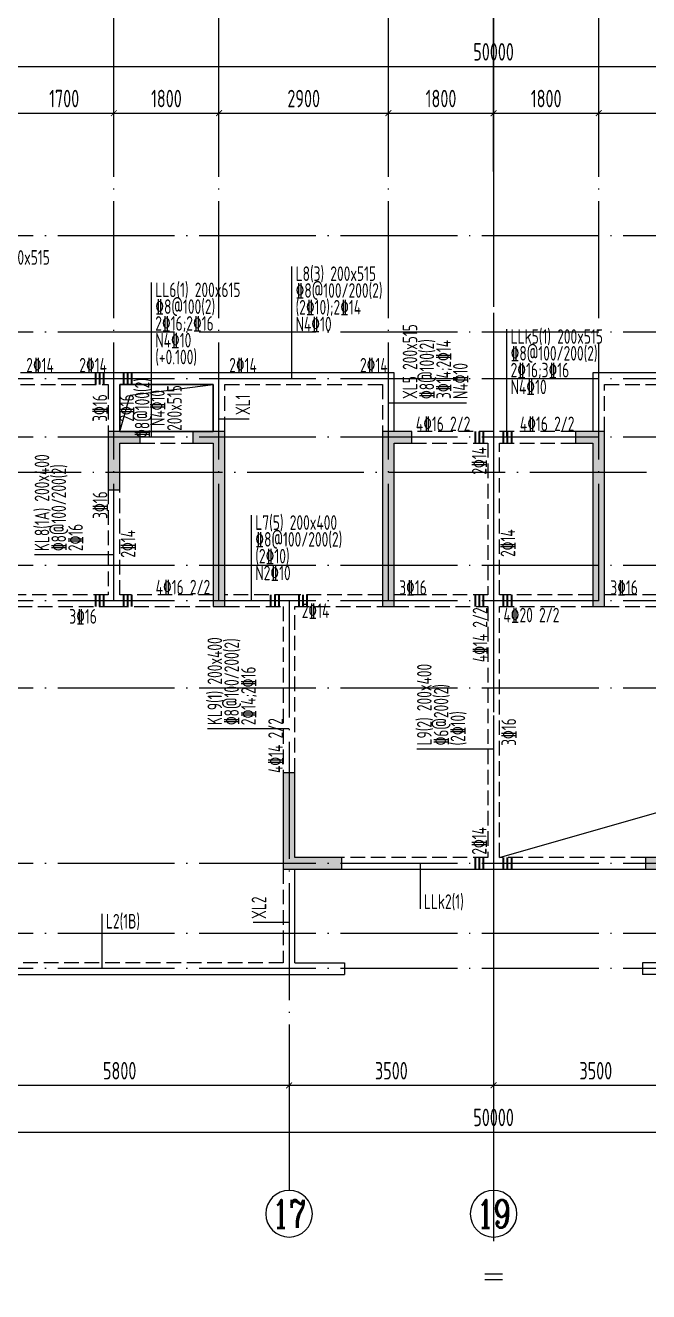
# Model space of a CAD drawing. Extents: x -668857 to 143095, y -247466 to 228182.
# Drawn here: x -80748 to -70079, y 54702 to 76390 of the extents above; entities that cross this region are included whole.
import ezdxf
from ezdxf.enums import TextEntityAlignment as Align

# ---------------------------------------------------------------- set-up
doc = ezdxf.new("R2010")
doc.units = 0
doc.header["$LTSCALE"] = 1000
for name, pattern in [('CENTER', [8, 5, -1, 1, -1]), ('DASH', [0.35, 0.25, -0.1]), ('DOTE', [2.42, 2, -0.2, 0.02, -0.2])]:
    doc.linetypes.add(name, pattern=pattern)
doc.layers.get('0').update_dxf_attribs({"linetype": 'CONTINUOUS'})
doc.layers.get('DEFPOINTS').update_dxf_attribs({"linetype": 'CONTINUOUS'})
for name, color, linetype in [('A-AXIS', 1, 'CONTINUOUS'), ('A-DOTE', 10, 'DOTE'), ('AXIS_NUM', 7, 'CONTINUOUS'), ('BEAM_CON', 4, 'CONTINUOUS'), ('S-D洞口', 4, 'CONTINUOUS'), ('S-L主梁线', 4, 'DASH'), ('S-L梁编号', 6, 'CONTINUOUS'), ('S-L梁配筋', 7, 'CONTINUOUS'), ('S-Q墙填充', 252, 'CONTINUOUS'), ('S-Q墙实线', 6, 'CONTINUOUS'), ('S-Y一般标注', 3, 'CONTINUOUS'), ('THIN', 7, 'CONTINUOUS')]:
    doc.layers.add(name, color=color, linetype=linetype)
doc.layers.add('梁附加箍筋', color=1, linetype='CONTINUOUS', lineweight=35)
doc.styles.add('TSSD_Axis', font='complex.shx', dxfattribs={"width": 0.7, "bigfont": 'hztxt.shx'})
doc.styles.add('TSSD_DIMENSION', font='Tssdeng.shx', dxfattribs={"width": 0.7, "bigfont": 'tssdchn.shx'})
doc.styles.add('TSSD_REIN', font='tssdeng.shx', dxfattribs={"width": 0.7, "height": 300, "bigfont": 'tssdchn.shx'})
doc.dimstyles.new('TSSD_100_100', dxfattribs={"dimtxt": 300, "dimasz": 100, "dimexe": 100, "dimexo": 250, "dimgap": 100, "dimtad": 1, "dimdec": 0, "dimzin": 0, "dimdsep": 46, "dimtxsty": 'TSSD_DIMENSION', "dimblk": 'ARCHTICK', "dimcen": 0, "dimdle": 100, "dimclrt": 7, "dimadec": 0, "dimazin": 0, "dimtfac": 1, "dimtdec": 0, "dimtix": 1, "dimtmove": 2, "dimatfit": 3, "dimldrblk": 'ARCHTICK', "dimfxl": 0, "dimtolj": 1, "dimtzin": 0, "dimarcsym": 0})

# ---------------------------------------------------------------- blocks, each defined once
blk = doc.blocks.new('_ArchTick')
at = {"color": 0, "linetype": 'ByBlock', "const_width": 0.15}
blk.add_lwpolyline([(-0.5, -0.5), (0.5, 0.5)], dxfattribs=at)
blk = doc.blocks.new('*D104')
at = {"layer": 'DEFPOINTS', "color": 0}
for p in [(23100, 19250), (21400, 18250), (23100, 18250)]:
    blk.add_point(p, dxfattribs=at)
at = {"layer": 'S-Y一般标注', "color": 0, "lineweight": -2}
for p, q in [((21400, 18500), (21400, 19350)), ((23100, 18500), (23100, 19350)), ((21300, 19250), (23200, 19250))]:
    blk.add_line(p, q, dxfattribs=at)
at = {"layer": 'S-Y一般标注', "color": 0, "lineweight": -2, "xscale": 100, "yscale": 100, "zscale": 100, "rotation": 180}
blk.add_blockref('_ArchTick', (21400, 19250), dxfattribs=at)
at = {"layer": 'S-Y一般标注', "color": 0, "lineweight": -2, "xscale": 100, "yscale": 100, "zscale": 100}
blk.add_blockref('_ArchTick', (23100, 19250), dxfattribs=at)
at = {"layer": 'S-Y一般标注', "color": 7, "insert": (22250, 19500), "char_height": 300, "attachment_point": 5, "style": 'TSSD_DIMENSION'}
blk.add_mtext('\\A1;1700', dxfattribs=at)
blk = doc.blocks.new('*D105')
at = {"layer": 'DEFPOINTS', "color": 0}
for p in [(24900, 19250), (23100, 18250), (24900, 18250)]:
    blk.add_point(p, dxfattribs=at)
at = {"layer": 'S-Y一般标注', "color": 0, "lineweight": -2}
for p, q in [((23100, 18500), (23100, 19350)), ((24900, 18500), (24900, 19350)), ((23000, 19250), (25000, 19250))]:
    blk.add_line(p, q, dxfattribs=at)
at = {"layer": 'S-Y一般标注', "color": 0, "lineweight": -2, "xscale": 100, "yscale": 100, "zscale": 100, "rotation": 180}
blk.add_blockref('_ArchTick', (23100, 19250), dxfattribs=at)
at = {"layer": 'S-Y一般标注', "color": 0, "lineweight": -2, "xscale": 100, "yscale": 100, "zscale": 100}
blk.add_blockref('_ArchTick', (24900, 19250), dxfattribs=at)
at = {"layer": 'S-Y一般标注', "color": 7, "insert": (24000, 19500), "char_height": 300, "attachment_point": 5, "style": 'TSSD_DIMENSION'}
blk.add_mtext('\\A1;1800', dxfattribs=at)
blk = doc.blocks.new('*D106')
at = {"layer": 'DEFPOINTS', "color": 0}
for p in [(27800, 19250), (24900, 18250), (27800, 18250)]:
    blk.add_point(p, dxfattribs=at)
at = {"layer": 'S-Y一般标注', "color": 0, "lineweight": -2}
for p, q in [((24900, 18500), (24900, 19350)), ((27800, 18500), (27800, 19350)), ((24800, 19250), (27900, 19250))]:
    blk.add_line(p, q, dxfattribs=at)
at = {"layer": 'S-Y一般标注', "color": 0, "lineweight": -2, "xscale": 100, "yscale": 100, "zscale": 100, "rotation": 180}
blk.add_blockref('_ArchTick', (24900, 19250), dxfattribs=at)
at = {"layer": 'S-Y一般标注', "color": 0, "lineweight": -2, "xscale": 100, "yscale": 100, "zscale": 100}
blk.add_blockref('_ArchTick', (27800, 19250), dxfattribs=at)
at = {"layer": 'S-Y一般标注', "color": 7, "insert": (26350, 19500), "char_height": 300, "attachment_point": 5, "style": 'TSSD_DIMENSION'}
blk.add_mtext('\\A1;2900', dxfattribs=at)
blk = doc.blocks.new('*D107')
at = {"layer": 'DEFPOINTS', "color": 0}
for p in [(29600, 19250), (27800, 18250), (29600, 18250)]:
    blk.add_point(p, dxfattribs=at)
at = {"layer": 'S-Y一般标注', "color": 0, "lineweight": -2}
for p, q in [((27800, 18500), (27800, 19350)), ((29600, 18500), (29600, 19350)), ((27700, 19250), (29700, 19250))]:
    blk.add_line(p, q, dxfattribs=at)
at = {"layer": 'S-Y一般标注', "color": 0, "lineweight": -2, "xscale": 100, "yscale": 100, "zscale": 100, "rotation": 180}
blk.add_blockref('_ArchTick', (27800, 19250), dxfattribs=at)
at = {"layer": 'S-Y一般标注', "color": 0, "lineweight": -2, "xscale": 100, "yscale": 100, "zscale": 100}
blk.add_blockref('_ArchTick', (29600, 19250), dxfattribs=at)
at = {"layer": 'S-Y一般标注', "color": 7, "insert": (28700, 19500), "char_height": 300, "attachment_point": 5, "style": 'TSSD_DIMENSION'}
blk.add_mtext('\\A1;1800', dxfattribs=at)
blk = doc.blocks.new('*D108')
at = {"layer": 'DEFPOINTS', "color": 0}
for p in [(31400, 19250), (29600, 18250), (31400, 18250)]:
    blk.add_point(p, dxfattribs=at)
at = {"layer": 'S-Y一般标注', "color": 0, "lineweight": -2}
for p, q in [((29600, 18500), (29600, 19350)), ((31400, 18500), (31400, 19350)), ((29500, 19250), (31500, 19250))]:
    blk.add_line(p, q, dxfattribs=at)
at = {"layer": 'S-Y一般标注', "color": 0, "lineweight": -2, "xscale": 100, "yscale": 100, "zscale": 100, "rotation": 180}
blk.add_blockref('_ArchTick', (29600, 19250), dxfattribs=at)
at = {"layer": 'S-Y一般标注', "color": 0, "lineweight": -2, "xscale": 100, "yscale": 100, "zscale": 100}
blk.add_blockref('_ArchTick', (31400, 19250), dxfattribs=at)
at = {"layer": 'S-Y一般标注', "color": 7, "insert": (30500, 19500), "char_height": 300, "attachment_point": 5, "style": 'TSSD_DIMENSION'}
blk.add_mtext('\\A1;1800', dxfattribs=at)
blk = doc.blocks.new('*D109')
at = {"layer": 'DEFPOINTS', "color": 0}
for p in [(34300, 19250), (31400, 18250), (34300, 18250)]:
    blk.add_point(p, dxfattribs=at)
at = {"layer": 'S-Y一般标注', "color": 0, "lineweight": -2}
for p, q in [((31400, 18500), (31400, 19350)), ((34300, 18500), (34300, 19350)), ((31300, 19250), (34400, 19250))]:
    blk.add_line(p, q, dxfattribs=at)
at = {"layer": 'S-Y一般标注', "color": 0, "lineweight": -2, "xscale": 100, "yscale": 100, "zscale": 100, "rotation": 180}
blk.add_blockref('_ArchTick', (31400, 19250), dxfattribs=at)
at = {"layer": 'S-Y一般标注', "color": 0, "lineweight": -2, "xscale": 100, "yscale": 100, "zscale": 100}
blk.add_blockref('_ArchTick', (34300, 19250), dxfattribs=at)
at = {"layer": 'S-Y一般标注', "color": 7, "insert": (32850, 19500), "char_height": 300, "attachment_point": 5, "style": 'TSSD_DIMENSION'}
blk.add_mtext('\\A1;2900', dxfattribs=at)
blk = doc.blocks.new('*D119')
at = {"layer": 'DEFPOINTS', "color": 0}
for p in [(54600, 20050), (4600, 18250), (54600, 18250)]:
    blk.add_point(p, dxfattribs=at)
at = {"layer": 'S-Y一般标注', "color": 0, "lineweight": -2}
for p, q in [((4500, 20050), (54700, 20050)), ((4600, 18500), (4600, 20150)), ((54600, 18500), (54600, 20150))]:
    blk.add_line(p, q, dxfattribs=at)
at = {"layer": 'S-Y一般标注', "color": 0, "lineweight": -2, "xscale": 100, "yscale": 100, "zscale": 100, "rotation": 180}
blk.add_blockref('_ArchTick', (4600, 20050), dxfattribs=at)
at = {"layer": 'S-Y一般标注', "color": 0, "lineweight": -2, "xscale": 100, "yscale": 100, "zscale": 100}
blk.add_blockref('_ArchTick', (54600, 20050), dxfattribs=at)
at = {"layer": 'S-Y一般标注', "color": 7, "insert": (29600, 20300), "char_height": 300, "attachment_point": 5, "style": 'TSSD_DIMENSION'}
blk.add_mtext('\\A1;50000', dxfattribs=at)
blk = doc.blocks.new('*D136')
at = {"layer": 'DEFPOINTS', "color": 0}
for p in [(20300, 3600), (26100, 3600), (26100, 2600)]:
    blk.add_point(p, dxfattribs=at)
at = {"layer": 'S-Y一般标注', "color": 0, "lineweight": -2}
for p, q in [((20300, 3350), (20300, 2500)), ((26100, 3350), (26100, 2500)), ((20200, 2600), (26200, 2600))]:
    blk.add_line(p, q, dxfattribs=at)
at = {"layer": 'S-Y一般标注', "color": 0, "lineweight": -2, "xscale": 100, "yscale": 100, "zscale": 100, "rotation": 180}
blk.add_blockref('_ArchTick', (20300, 2600), dxfattribs=at)
at = {"layer": 'S-Y一般标注', "color": 0, "lineweight": -2, "xscale": 100, "yscale": 100, "zscale": 100}
blk.add_blockref('_ArchTick', (26100, 2600), dxfattribs=at)
at = {"layer": 'S-Y一般标注', "color": 7, "insert": (23200, 2850), "char_height": 300, "attachment_point": 5, "style": 'TSSD_DIMENSION'}
blk.add_mtext('\\A1;5800', dxfattribs=at)
blk = doc.blocks.new('ts_axno')
at = {"color": 0, "linetype": 'ByBlock', "lineweight": -2}
blk.add_circle((0, 0), 0.5, dxfattribs=at)
at = {"color": 0, "linetype": 'ByBlock', "lineweight": -2, "style": 'TSSD_Axis', "width": 0.7}
blk.add_attdef('A', text='', height=0.6, dxfattribs=at).set_placement((0, 0), align=Align.MIDDLE_CENTER)
blk = doc.blocks.new('*D137')
at = {"layer": 'DEFPOINTS', "color": 0}
for p in [(26100, 3600), (29600, 3600), (29600, 2600)]:
    blk.add_point(p, dxfattribs=at)
at = {"layer": 'S-Y一般标注', "color": 0, "lineweight": -2}
for p, q in [((26100, 3350), (26100, 2500)), ((29600, 3350), (29600, 2500)), ((26000, 2600), (29700, 2600))]:
    blk.add_line(p, q, dxfattribs=at)
at = {"layer": 'S-Y一般标注', "color": 0, "lineweight": -2, "xscale": 100, "yscale": 100, "zscale": 100, "rotation": 180}
blk.add_blockref('_ArchTick', (26100, 2600), dxfattribs=at)
at = {"layer": 'S-Y一般标注', "color": 0, "lineweight": -2, "xscale": 100, "yscale": 100, "zscale": 100}
blk.add_blockref('_ArchTick', (29600, 2600), dxfattribs=at)
at = {"layer": 'S-Y一般标注', "color": 7, "insert": (27850, 2850), "char_height": 300, "attachment_point": 5, "style": 'TSSD_DIMENSION'}
blk.add_mtext('\\A1;3500', dxfattribs=at)
blk = doc.blocks.new('*D142')
at = {"layer": 'DEFPOINTS', "color": 0}
for p in [(4600, 3600), (54600, 3600), (54600, 1800)]:
    blk.add_point(p, dxfattribs=at)
at = {"layer": 'S-Y一般标注', "color": 0, "lineweight": -2}
for p, q in [((4600, 3350), (4600, 1700)), ((54600, 3350), (54600, 1700)), ((4500, 1800), (54700, 1800))]:
    blk.add_line(p, q, dxfattribs=at)
at = {"layer": 'S-Y一般标注', "color": 0, "lineweight": -2, "xscale": 100, "yscale": 100, "zscale": 100, "rotation": 180}
blk.add_blockref('_ArchTick', (4600, 1800), dxfattribs=at)
at = {"layer": 'S-Y一般标注', "color": 0, "lineweight": -2, "xscale": 100, "yscale": 100, "zscale": 100}
blk.add_blockref('_ArchTick', (54600, 1800), dxfattribs=at)
at = {"layer": 'S-Y一般标注', "color": 7, "insert": (29600, 2050), "char_height": 300, "attachment_point": 5, "style": 'TSSD_DIMENSION'}
blk.add_mtext('\\A1;50000', dxfattribs=at)
blk = doc.blocks.new('*D145')
at = {"layer": 'DEFPOINTS', "color": 0}
for p in [(29600, 3600), (33100, 3600), (33100, 2600)]:
    blk.add_point(p, dxfattribs=at)
at = {"layer": 'S-Y一般标注', "color": 0, "lineweight": -2}
for p, q in [((29600, 3350), (29600, 2500)), ((33100, 3350), (33100, 2500)), ((29500, 2600), (33200, 2600))]:
    blk.add_line(p, q, dxfattribs=at)
at = {"layer": 'S-Y一般标注', "color": 0, "lineweight": -2, "xscale": 100, "yscale": 100, "zscale": 100, "rotation": 180}
blk.add_blockref('_ArchTick', (29600, 2600), dxfattribs=at)
at = {"layer": 'S-Y一般标注', "color": 0, "lineweight": -2, "xscale": 100, "yscale": 100, "zscale": 100}
blk.add_blockref('_ArchTick', (33100, 2600), dxfattribs=at)
at = {"layer": 'S-Y一般标注', "color": 7, "insert": (31350, 2850), "char_height": 300, "attachment_point": 5, "style": 'TSSD_DIMENSION'}
blk.add_mtext('\\A1;3500', dxfattribs=at)
blk = doc.blocks.new('20210807.15312791')
at = {"layer": 'S-Q墙填充'}
h = blk.add_hatch(color=252, dxfattribs=at)
h.dxf.hatch_style = 1
h.paths.add_polyline_path([(79416, 66140), (79416, 65140), (79616, 65140), (79616, 65940), (79966, 65940), (79966, 66140)])
h = blk.add_hatch(color=252, dxfattribs=at)
h.dxf.hatch_style = 1
h.paths.add_polyline_path([(81416, 66140), (80866, 66140), (80866, 65940), (81216, 65940), (81216, 63140), (81416, 63140)])
h = blk.add_hatch(color=252, dxfattribs=at)
h.dxf.hatch_style = 1
h.paths.add_polyline_path([(84116, 66140), (84116, 63140), (84316, 63140), (84316, 65940), (84616, 65940), (84616, 66140)])
h = blk.add_hatch(color=252, dxfattribs=at)
h.dxf.hatch_style = 1
h.paths.add_polyline_path([(87916, 66140), (87416, 66140), (87416, 65940), (87716, 65940), (87716, 63140), (87916, 63140)])
h = blk.add_hatch(color=252, dxfattribs=at)
h.dxf.hatch_style = 1
h.paths.add_polyline_path([(82416, 58640), (83316, 58640), (83416, 58640), (83416, 58840), (83316, 58840), (82616, 58840), (82616, 60290), (82416, 60290)])
h = blk.add_hatch(color=252, dxfattribs=at)
h.dxf.hatch_style = 1
h.paths.add_polyline_path([(88716, 58840), (88616, 58840), (88616, 58640), (88716, 58640), (89616, 58640), (89616, 60290), (89416, 60290), (89416, 58840)])
at = {"layer": 'BEAM_CON'}
for p, q in [((82616, 57040), (82616, 58640)), ((82616, 57040), (83466, 57040)), ((82616, 56840), (83466, 56840)), ((83466, 57040), (83466, 56840)), ((88566, 57040), (88566, 56840)), ((89416, 57040), (88566, 57040)), ((89416, 56840), (88566, 56840))]:
    blk.add_line(p, q, dxfattribs=at)
at = {"layer": 'S-D洞口', "color": 5}
blk.add_lwpolyline([(79616, 66140), (81216, 66140), (81216, 66940), (79616, 66940), (79616, 66140), (79793, 66762), (81216, 66940)], dxfattribs=at)
at = {"layer": 'S-L主梁线', "linetype": 'ByBlock', "lineweight": 18}
for p, q in [((79516, 67140), (77916, 67140)), ((81316, 67140), (79516, 67140)), ((84316, 67140), (81316, 67140)), ((84316, 66140), (84316, 67140)), ((87716, 67140), (87716, 66140)), ((90716, 67140), (87716, 67140)), ((79616, 66940), (81216, 66940)), ((79616, 66140), (79616, 66940)), ((81216, 66940), (81216, 66140)), ((80866, 66140), (79966, 66140)), ((83416, 58640), (86016, 58640)), ((86016, 58640), (88616, 58640)), ((76616, 56840), (82616, 56840))]:
    blk.add_line(p, q, dxfattribs=at)
at = {"layer": 'S-L主梁线', "linetype": 'DASH', "lineweight": 18}
for p, q in [((77916, 66940), (79416, 66940)), ((79416, 66940), (79416, 66140)), ((81416, 66940), (84116, 66940)), ((81416, 66140), (81416, 66940)), ((84116, 66940), (84116, 66140)), ((87916, 66940), (90616, 66940)), ((87916, 66140), (87916, 66940)), ((79966, 65940), (80866, 65940)), ((86016, 66140), (84616, 66140)), ((84616, 65940), (85916, 65940)), ((85916, 65940), (85916, 63340)), ((87416, 66140), (86016, 66140)), ((86116, 65940), (87416, 65940)), ((86116, 63340), (86116, 65940)), ((79416, 65140), (79416, 63340)), ((79616, 63340), (79616, 65140)), ((79416, 63340), (76816, 63340)), ((81216, 63340), (79616, 63340)), ((82516, 63340), (81416, 63340)), ((84116, 63340), (82516, 63340)), ((85916, 63340), (84316, 63340)), ((87716, 63340), (86116, 63340)), ((89516, 63340), (87916, 63340)), ((76816, 63140), (79516, 63140)), ((79516, 63140), (81216, 63140)), ((81416, 63140), (82416, 63140)), ((82416, 63140), (82416, 60290)), ((82616, 63140), (84116, 63140)), ((82616, 60290), (82616, 63140)), ((84316, 63140), (85916, 63140)), ((85916, 63140), (85916, 58840)), ((86116, 58840), (86116, 63140)), ((86116, 63140), (87716, 63140)), ((87916, 63140), (89416, 63140)), ((85916, 58840), (83416, 58840)), ((88616, 58840), (86116, 58840)), ((82416, 58640), (82416, 57040)), ((82416, 57040), (76816, 57040))]:
    blk.add_line(p, q, dxfattribs=at)
at = {"layer": 'S-Q墙实线'}
for points in [[(79416, 66140), (79416, 65140), (79616, 65140), (79616, 65940), (79966, 65940), (79966, 66140)], [(81416, 66140), (80866, 66140), (80866, 65940), (81216, 65940), (81216, 63140), (81416, 63140)], [(84116, 66140), (84116, 63140), (84316, 63140), (84316, 65940), (84616, 65940), (84616, 66140)], [(87916, 66140), (87416, 66140), (87416, 65940), (87716, 65940), (87716, 63140), (87916, 63140)], [(82416, 58640), (83316, 58640), (83416, 58640), (83416, 58840), (83316, 58840), (82616, 58840), (82616, 60290), (82416, 60290)], [(88716, 58840), (88616, 58840), (88616, 58640), (88716, 58640), (89616, 58640), (89616, 60290), (89416, 60290), (89416, 58840)]]:
    blk.add_lwpolyline(points, close=True, dxfattribs=at)
blk = doc.blocks.new('20210726.16395156')
at = {"layer": 'A-AXIS'}
for p, q in [((23100, 18249.9), (23100, 21049.9)), ((24900, 18249.9), (24900, 21049.9)), ((27800, 18249.9), (27800, 21049.9)), ((29600, 18249.9), (29600, 21049.9)), ((31400, 18249.9), (31400, 21049.9)), ((26100, 3600), (26100, 800)), ((29600, 3600), (29600, 800))]:
    blk.add_line(p, q, dxfattribs=at)
at = {"layer": 'A-DOTE'}
for p, q in [((23100, 10900), (23100, 18249.9)), ((24900, 10900), (24900, 18249.9)), ((27800, 10900), (27800, 18249.9)), ((29600, 18249.9), (29600, 3600)), ((31400, 10900), (31400, 18249.9)), ((55600, 17150), (3600, 17150)), ((55600, 15500), (3600, 15500)), ((55600, 14700), (3600, 14700)), ((55600, 13700), (3600, 13700)), ((3600, 13100.3), (55600, 13100.3)), ((55600, 11500), (3600, 11500)), ((55600, 10900), (3600, 10900)), ((26100, 10900), (26100, 3600)), ((55600, 9400), (3600, 9400)), ((55600, 6400), (3600, 6400)), ((55600, 5200), (3600, 5200)), ((55600, 4600), (3600, 4600))]:
    blk.add_line(p, q, dxfattribs=at)
at = {"layer": 'A-AXIS'}
ref = blk.add_blockref('ts_axno', (26100, 400), dxfattribs=dict(at, xscale=-800, yscale=800, zscale=800, rotation=180))
ref.add_attrib('10', '17', dxfattribs={"layer": 'AXIS_NUM', "height": 480, "style": 'TSSD_Axis', "width": 0.7}).set_placement((26100, 400), align=Align.MIDDLE_CENTER)
ref = blk.add_blockref('ts_axno', (29600, 400), dxfattribs=dict(at, xscale=-800, yscale=800, zscale=800, rotation=180))
ref.add_attrib('13', '19', dxfattribs={"layer": 'AXIS_NUM', "height": 480, "style": 'TSSD_Axis', "width": 0.7}).set_placement((29600, 400), align=Align.MIDDLE_CENTER)
at = {"layer": 'S-Y一般标注'}
for base, p1, p2, picture, middle in [((54600, 20049.9), (4600, 18249.9), (54600, 18249.9), '*D119', (29600, 20299.9)), ((23100, 19249.9), (21400, 18249.9), (23100, 18249.9), '*D104', (22250, 19499.9)), ((24900, 19249.9), (23100, 18249.9), (24900, 18249.9), '*D105', (24000, 19499.9)), ((27800, 19249.9), (24900, 18249.9), (27800, 18249.9), '*D106', (26350, 19499.9)), ((29600, 19249.9), (27800, 18249.9), (29600, 18249.9), '*D107', (28700, 19499.9)), ((31400, 19249.9), (29600, 18249.9), (31400, 18249.9), '*D108', (30500, 19499.9)), ((34300, 19249.9), (31400, 18249.9), (34300, 18249.9), '*D109', (32850, 19499.9)), ((54600, 1800), (4600, 3600), (54600, 3600), '*D142', (29600, 2050)), ((26100, 2600), (20300, 3600), (26100, 3600), '*D136', (23200, 2850)), ((29600, 2600), (26100, 3600), (29600, 3600), '*D137', (27850, 2850)), ((33100, 2600), (29600, 3600), (33100, 3600), '*D145', (31350, 2850))]:
    dim = blk.add_linear_dim(base=base, p1=p1, p2=p2, dimstyle='TSSD_100_100', dxfattribs=at)
    dim.commit()
    dim.dimension.update_dxf_attribs({"geometry": picture, "text_midpoint": middle})

msp = doc.modelspace()

# ---------------------------------------------------------------- linework, layer by layer
at = {"layer": 'S-L梁编号', "lineweight": 18}
for p, q in [((-76184.54, 70335.67), (-76184.54, 72261.32)), ((-78586.05, 69335.67), (-78586.05, 71984.59)), ((-72503.93, 69335.67), (-72503.93, 71184.98)), ((-74533.1, 69927.12), (-73195.67, 69927.12)), ((-77433.1, 69651.12), (-76919.14, 69651.12)), ((-76873.87, 66535.67), (-76873.87, 67998.65)), ((-79233.09, 67321.17), (-80588.14, 67321.17)), ((-76233.1, 64340.85), (-77630.07, 64340.85)), ((-72733.1, 63993.58), (-74043.99, 63993.58)), ((-73988.29, 62035.67), (-73988.29, 61256.77)), ((-79431.06, 60235.84), (-79431.06, 61171.31)), ((-76233.1, 61021.97), (-76846.29, 61021.97))]:
    msp.add_line(p, q, dxfattribs=at)
msp.add_lwpolyline([(-72633.1, 62135.67), (-47833.09, 69235.67)], dxfattribs=at)
at = {"layer": 'THIN', "linetype": 'CENTER'}
msp.add_line((-72733.09, 78568.46), (-72733.09, 54701.53), dxfattribs=at)
at = {"layer": 'THIN'}
for p, q in [((-72583.09, 55001.53), (-72883.09, 55001.53)), ((-72583.09, 54901.53), (-72883.09, 54901.53))]:
    msp.add_line(p, q, dxfattribs=at)
at = {"layer": '梁附加箍筋', "lineweight": 35}
for p, q in [((-79543.09, 70235.67), (-79543.09, 70435.67)), ((-79473.09, 70235.67), (-79473.09, 70435.67)), ((-79403.09, 70235.67), (-79403.09, 70435.67)), ((-79063.09, 70235.67), (-79063.09, 70435.67)), ((-78993.09, 70235.67), (-78993.09, 70435.67)), ((-78923.09, 70235.67), (-78923.09, 70435.67)), ((-73043.09, 69235.67), (-73043.09, 69435.67)), ((-72973.09, 69235.67), (-72973.09, 69435.67)), ((-72903.09, 69235.67), (-72903.09, 69435.67)), ((-72563.09, 69235.67), (-72563.09, 69435.67)), ((-72493.09, 69235.67), (-72493.09, 69435.67)), ((-72423.09, 69235.67), (-72423.09, 69435.67)), ((-79543.09, 66435.67), (-79543.09, 66635.67)), ((-79473.09, 66435.67), (-79473.09, 66635.67)), ((-79403.09, 66435.67), (-79403.09, 66635.67)), ((-79063.09, 66435.67), (-79063.09, 66635.67)), ((-78993.09, 66435.67), (-78993.09, 66635.67)), ((-78923.09, 66435.67), (-78923.09, 66635.67)), ((-76543.1, 66435.67), (-76543.1, 66635.67)), ((-76473.1, 66435.67), (-76473.1, 66635.67)), ((-76403.1, 66435.67), (-76403.1, 66635.67)), ((-76063.1, 66435.67), (-76063.1, 66635.67)), ((-75993.1, 66435.67), (-75993.1, 66635.67)), ((-75923.1, 66435.67), (-75923.1, 66635.67)), ((-73043.1, 66435.67), (-73043.1, 66635.67)), ((-72973.1, 66435.67), (-72973.1, 66635.67)), ((-72903.1, 66435.67), (-72903.1, 66635.67)), ((-72563.1, 66435.67), (-72563.1, 66635.67)), ((-72493.1, 66435.67), (-72493.1, 66635.67)), ((-72423.1, 66435.67), (-72423.1, 66635.67)), ((-73043.1, 61935.67), (-73043.1, 62135.67)), ((-72973.1, 61935.67), (-72973.1, 62135.67)), ((-72903.1, 61935.67), (-72903.1, 62135.67)), ((-72563.1, 61935.67), (-72563.1, 62135.67)), ((-72493.1, 61935.67), (-72493.1, 62135.67)), ((-72423.1, 61935.67), (-72423.1, 62135.67))]:
    msp.add_line(p, q, dxfattribs=at)

# ---------------------------------------------------------------- block references
at = {"layer": 'A-DOTE'}
msp.add_blockref('20210726.16395156', (-102333.09, 55635.63), dxfattribs=at)
at = {"layer": 'S-Q墙填充'}
msp.add_blockref('20210807.15312791', (-158748.73, 3296.13), dxfattribs=at)

# ---------------------------------------------------------------- texts
at = {"layer": 'S-L梁编号', "color": 6, "style": 'TSSD_REIN', "width": 0.7}
for s, p in [('LL3(1) 200x515', (-81783.83, 72289.82)), ('L8(3) 200x515', (-76122.04, 72011.32)), ('LL6(1) 200x615', (-78523.55, 71734.59)), ('LLk5(1) 200x515', (-72441.43, 70934.98)), ('L7(5) 200x400', (-76811.37, 67748.65)), ('LLk2(1)', (-73925.79, 61256.77)), ('L2(1B)', (-79368.56, 60921.31))]:
    msp.add_text(s, height=250, dxfattribs=at).set_placement(p)
for s, p in [('XL5 200x515', (-74038.94, 69989.62)), ('XL1', (-76899.91, 69713.62)), ('KL8(1A) 200x400', (-80338.14, 67383.67)), ('KL9(1) 200x400', (-77380.07, 64403.35)), ('L9(2) 200x400', (-73793.99, 64056.08)), ('XL2', (-76625.13, 61084.47))]:
    msp.add_text(s, height=250, rotation=90, dxfattribs=at).set_placement(p)
at = {"layer": 'S-L梁配筋', "color": 7, "style": 'TSSD_REIN', "width": 0.7}
for s, p in [('%%1328@100/200(2)', (-76122.04, 71723.82)), ('%%1328@100(2)', (-78523.55, 71447.09)), ('(2%%13210);2%%13214', (-76122.04, 71436.32)), ('2%%13216;2%%13216', (-78523.55, 71159.59)), ('N4%%13210', (-76122.04, 71148.82)), ('N4%%13210', (-78523.55, 70872.09)), ('%%1328@100/200(2)', (-72441.43, 70647.48)), ('(+0.100)', (-78523.55, 70584.59)), ('2%%13216;3%%13216', (-72441.43, 70359.98)), ('N4%%13210', (-72441.43, 70072.48)), ('%%1328@100/200(2)', (-76811.37, 67461.15)), ('(2%%13210)', (-76811.37, 67173.65)), ('N2%%13210', (-76811.37, 66886.15)), ('3%%13216', (-79995.6, 66142.07))]:
    msp.add_text(s, height=250, dxfattribs=at).set_placement(p)
for s, p in [('%%1328@100(2)', (-73751.44, 69989.62)), ('N4%%13210', (-73176.44, 69989.62)), ('2%%13214', (-72854.25, 68694.39)), ('%%1328@100/200(2)', (-80050.64, 67383.67)), ('2%%13216', (-79763.14, 67383.67)), ('%%1328@100/200(2)', (-77092.57, 64403.35)), ('2%%13214;2%%13216', (-76805.07, 64403.35)), ('%%1326@200(2)', (-73506.49, 64056.08)), ('4%%13214 2/2', (-76339.77, 63585.34)), ('(2%%13210)', (-73218.99, 64056.08)), ('2%%13214', (-72854.25, 62185.67))]:
    msp.add_text(s, height=250, rotation=90, dxfattribs=at).set_placement(p)
at = {"layer": 'S-L梁配筋', "color": 1, "style": 'TSSD_REIN', "width": 0.7}
msp.add_text('3%%13214;2%%13214', height=250, rotation=90, dxfattribs=at).set_placement((-73463.94, 69989.62))
at = {"layer": 'S-L梁配筋', "color": 7, "style": 'TSSD_REIN', "width": 0.7}
for s, p in [('2%%13214', (-80259.93, 70444.15)), ('2%%13214', (-79351.18, 70444.15)), ('2%%13214', (-76785.35, 70444.15)), ('2%%13214', (-74546.3, 70444.15)), ('4%%13216 2/2', (-73130.29, 69439.31)), ('4%%13216 2/2', (-71348.58, 69439.31)), ('4%%13216 2/2', (-77583.1, 66643.3)), ('3%%13216', (-73876.6, 66635.89)), ('3%%13216', (-70263.3, 66635.89))]:
    msp.add_text(s, height=250, dxfattribs=at).set_placement(p, align=Align.RIGHT)
for s, p in [('%%1328@100(2)', (-78623.49, 69835.67)), ('3%%13216', (-79348.22, 69835.67)), ('2%%13216', (-78888.1, 69835.67)), ('N4%%13210', (-78361.26, 69835.67)), ('200x515', (-78070.44, 69835.67)), ('3%%13216', (-79344.19, 68172.67)), ('2%%13214', (-78864.84, 67509.34)), ('2%%13214', (-72363.44, 67521.67)), ('3%%13216', (-72348.84, 64285.67))]:
    msp.add_text(s, height=250, rotation=90, dxfattribs=at).set_placement(p, align=Align.CENTER)
msp.add_text('2%%13214', height=250, dxfattribs=at).set_placement((-75779.83, 66163.36), align=Align.BOTTOM_CENTER)
msp.add_text('4%%13214 2/2', height=250, rotation=90, dxfattribs=at).set_placement((-72840.75, 66421.07), align=Align.RIGHT)
at = {"layer": 'S-L梁配筋', "color": 1, "style": 'TSSD_REIN', "width": 0.7}
msp.add_text('4%%13220 2/2', height=250, dxfattribs=at).set_placement((-72085.5, 66165.14), align=Align.CENTER)

doc.saveas('drawing.dxf')
